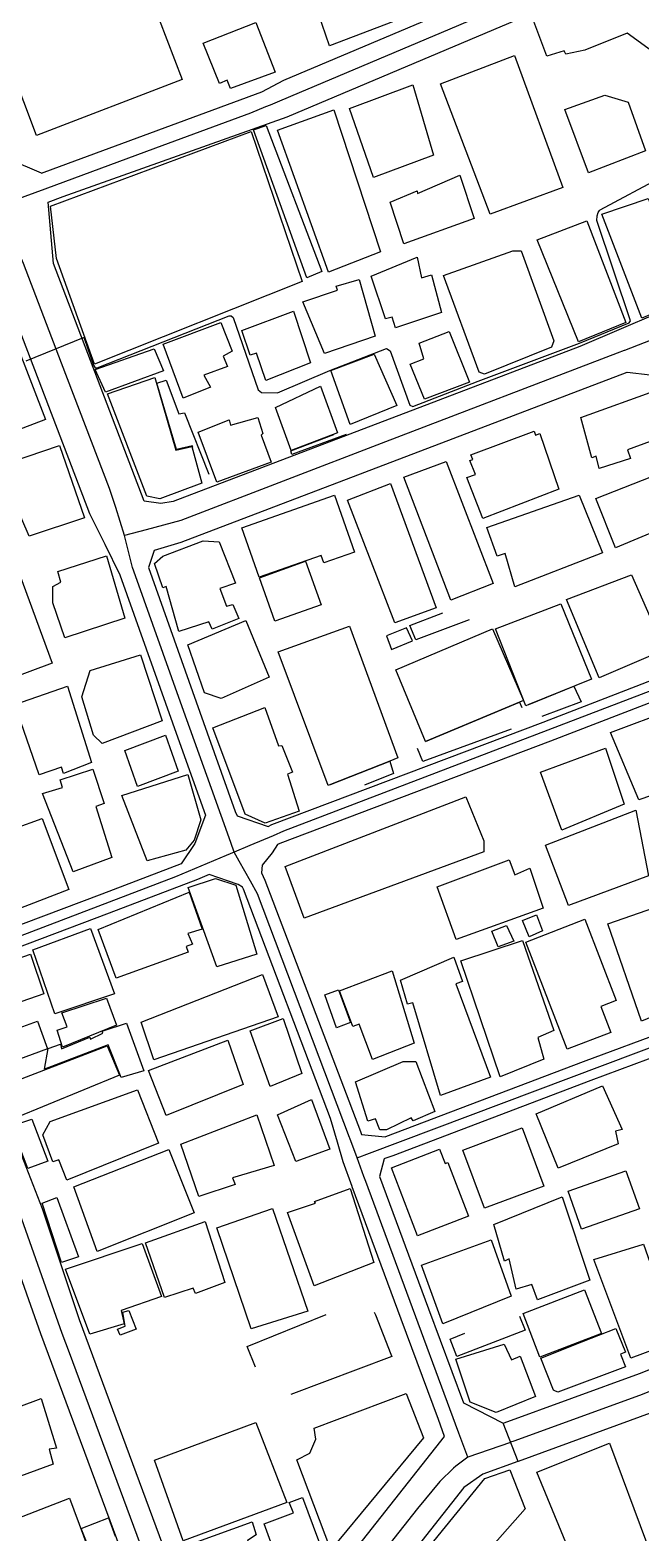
# Model space of a CAD drawing. Header units: millimetres. Extents: x 198785 to 203305, y 542885 to 545889.
# Drawn here: x 202082.1 to 202186.3, y 545394.1 to 545650.5 of the extents above; entities that cross this region are included whole.
import ezdxf

# ---------------------------------------------------------------- set-up
doc = ezdxf.new("R2010")
doc.units = ezdxf.units.MM
doc.linetypes.add('HIDDEN_BULD_25K', pattern=[28.8, 18.4, -10.4])
for name, color, linetype in [('A0013114', 253, 'Continuous'), ('A0013117', 253, 'Continuous'), ('A0023217', 253, 'Continuous'), ('A0053326', 253, 'Continuous'), ('B0014111', 253, 'Continuous'), ('B0014112', 253, 'Continuous'), ('B0014113', 253, 'Continuous'), ('B0014114', 253, 'Continuous'), ('B0014116', 253, 'Continuous'), ('B0014118', 253, 'Continuous'), ('C0076117', 253, 'Continuous'), ('F0017111', 253, 'Continuous')]:
    doc.layers.add(name, color=color, linetype=linetype)

msp = doc.modelspace()

# ---------------------------------------------------------------- linework, layer by layer
at = {"layer": 'A0013114'}
msp.add_lwpolyline([(202084, 545626.02), (202078.58, 545628.38), (202078.33, 545628.98), (202061.53, 545674.13), (202043.05, 545724.43), (202042.61, 545725.47), (202040.32, 545730.97), (202038.67, 545734.94), (202037.1, 545738.71), (202027.05, 545765.63), (202024.26, 545773.51), (202024.26, 545773.56), (202064.97, 545789.05), (202070.74, 545791.24), (202074.1, 545792.52), (202075.18, 545792.93), (202076.95, 545790.21), (202087.07, 545764.88), (202087.97, 545763.07)], dxfattribs=at)
at = {"layer": 'A0013117'}
for points in [[(202084, 545626.02), (202085.99, 545626.77), (202121.62, 545639.91), (202125.37, 545641.93), (202171.3, 545661.36), (202174.6, 545667.02)], [(202229.87, 545622.49), (202229.53, 545619.27), (202228.72, 545618.26), (202210.35, 545610.45), (202196.08, 545604.9), (202194.39, 545604.23), (202188.77, 545602.02), (202182.9, 545599.5), (202175.87, 545596.47), (202151.69, 545587.26), (202106.47, 545570.03), (202104.38, 545569.7), (202101.54, 545570.12), (202086.07, 545610.62), (202085.16, 545621.11), (202087.73, 545622.08), (202125.92, 545635.64), (202182.86, 545659.74), (202184.75, 545659.8)], [(202070.13, 545493.89), (202066.2, 545495.1), (202065.35, 545496.8), (202056.83, 545519.33), (202048.44, 545542.08), (202047.7, 545544.09), (202047.03, 545545.91), (202044.34, 545553.19), (202028.77, 545595.05), (202029.95, 545600.4), (202070.7, 545615.13), (202070.87, 545615.19), (202074.31, 545614.34), (202077, 545607.76), (202092.19, 545567.98), (202094.85, 545562.76), (202097.4, 545557.54), (202107.55, 545528.91), (202111.98, 545516.54), (202110.17, 545511.7), (202107.87, 545508.24), (202094.32, 545503.07), (202070.9, 545494.22), (202070.13, 545493.89)], [(202183.93, 545592.05), (202183.88, 545592.03), (202154.19, 545580.72), (202107.78, 545563.05), (202103.22, 545561.66), (202102.28, 545558.75), (202112.26, 545530.59), (202117.07, 545517.14), (202117.42, 545516.42), (202122.68, 545514.62), (202123.34, 545514.91), (202169.61, 545532.4), (202203.4, 545545.48), (202204.69, 545546.01), (202206.13, 545550.34), (202200.57, 545564.74), (202191.88, 545587.48), (202191.2, 545589.58), (202187.86, 545591.61), (202183.93, 545592.05)], [(202203.43, 545541.74), (202170.86, 545529.13), (202124.66, 545511.67), (202124.31, 545511.51), (202123.35, 545510.12), (202121.68, 545508.01), (202121.57, 545506.68), (202122.15, 545505.46), (202138.43, 545462.59), (202138.62, 545462.04), (202142.67, 545461.66), (202142.78, 545461.69), (202176.5, 545474.52), (202191.24, 545479.99)], [(202112.63, 545506.42), (202110.61, 545505.54), (202095.56, 545499.8), (202072.21, 545490.98)], [(202074.94, 545472.99), (202084.16, 545449.44), (202090.42, 545430.48), (202104.65, 545392.09), (202113.48, 545369.49), (202119.52, 545368.32), (202152.78, 545410.54), (202151.73, 545413.45), (202145.38, 545430.56), (202137.03, 545453.11), (202137, 545453.19), (202135.5, 545457.38), (202134.5, 545460.77), (202133.32, 545464.77), (202118.47, 545503.88), (202118.3, 545504.25), (202117.57, 545504.69), (202112.63, 545506.42)], [(202205.94, 545456.56), (202197.85, 545478.41), (202192.43, 545476.7), (202177.73, 545471.25), (202143.95, 545458.39), (202142.58, 545457.94), (202142.48, 545457.9), (202141.7, 545454.9), (202150.07, 545432.29), (202156.02, 545416.25), (202162.79, 545412.8), (202162.94, 545412.85), (202186.03, 545421.26), (202210.39, 545430.93), (202243.14, 545443.64), (202243.49, 545443.76), (202245.1, 545447.84), (202244.84, 545448.41), (202230.02, 545486.04), (202226.77, 545487.24), (202220.39, 545486.14), (202210.38, 545482.77), (202201.28, 545479.51), (202209.62, 545457.96)], [(202014.79, 545467.94), (202035.53, 545475.89), (202037.8, 545476.78), (202039.58, 545477.47), (202042.59, 545478.64), (202058.1, 545484.67), (202058.52, 545484.85), (202064.78, 545482), (202064.81, 545481.94), (202083.83, 545428.1), (202098.1, 545389.6), (202107.57, 545365.38), (202108.39, 545363.07), (202108.89, 545361.06), (202108.28, 545357.7), (202101.09, 545345.74), (202080.01, 545320.86), (202073.35, 545322.8)], [(202265.26, 545397.19), (202259.98, 545412.01), (202252.89, 545430.78), (202251.6, 545433.61), (202244.01, 545436.47), (202210.39, 545423.4), (202188.52, 545414.72), (202165.34, 545406.28), (202165.28, 545406.26), (202159.34, 545404.08), (202156.1, 545401.84), (202125.54, 545363.04), (202120.65, 545357.25), (202119.75, 545351.87), (202121.22, 545347.72), (202123.34, 545342.14), (202128.64, 545339.93), (202130.41, 545340.75), (202171.21, 545356.64), (202190.78, 545364.23), (202196.13, 545366.44), (202210.41, 545372.37), (202264.28, 545393.37), (202265.26, 545397.19)]]:
    msp.add_lwpolyline(points, dxfattribs=at)
at = {"layer": 'A0023217'}
for points in [[(202076.7, 545620.5), (202081.21, 545622.15), (202084.62, 545623.4), (202103.52, 545630.36), (202119.75, 545636.33), (202122.31, 545637.4), (202123.11, 545637.73), (202124.29, 545638.22), (202126.54, 545639.17), (202153.74, 545650.68), (202164.2, 545655.1), (202173.7, 545659.12), (202180.87, 545662.56), (202180.91, 545662.58), (202184.56, 545665.06), (202187.19, 545666.83), (202188.1, 545667.77), (202194.56, 545674.43), (202200.67, 545681.71), (202200.69, 545681.74), (202202.09, 545683.41)], [(202098.2, 545564.26), (202096.68, 545569.01), (202095.64, 545572.26), (202087.46, 545593.62), (202080.95, 545610.62), (202080.14, 545612.49), (202077.75, 545618.04), (202076.7, 545620.5)], [(202190.22, 545598.39), (202183.48, 545595.82), (202183.41, 545595.8), (202182.22, 545595.34), (202142.74, 545580.2), (202107.78, 545566.79), (202101.86, 545565.23), (202098.2, 545564.26)], [(202116.89, 545510.22), (202116.3, 545511.87), (202113.01, 545521.09), (202108.04, 545535), (202099.77, 545558.13), (202099.54, 545558.75), (202098.2, 545564.26)], [(202209.61, 545545.72), (202207.83, 545545.12), (202204.05, 545543.84), (202203.43, 545543.63), (202125.3, 545513.77), (202123.52, 545513.02), (202119.58, 545511.36), (202116.89, 545510.22)], [(202116.89, 545510.22), (202115.53, 545509.64), (202110.14, 545507.37), (202106.89, 545506), (202070.94, 545492.33), (202068.22, 545491.3), (202064.73, 545489.97)], [(202137.87, 545458.06), (202136.6, 545461.42), (202136.56, 545461.53), (202120.88, 545503.12), (202119.67, 545505.27), (202117.77, 545508.66), (202116.89, 545510.22)], [(202114.95, 545356.06), (202112.69, 545361.87), (202111.29, 545365.47), (202100.91, 545392.09), (202088.78, 545424.83), (202087.57, 545428.1), (202068.51, 545481.96), (202067.34, 545484.44), (202065.64, 545488.04), (202064.73, 545489.97)], [(202137.87, 545458.06), (202139.99, 545458.85), (202191.24, 545478.12), (202196.85, 545480.1), (202198.86, 545480.81)], [(202156.76, 545407), (202155.25, 545411.1), (202145.4, 545437.72), (202139.37, 545454.01), (202139.36, 545454.03), (202139.04, 545454.9), (202137.87, 545458.06)], [(202249.64, 545442.4), (202243.75, 545440.12), (202210.39, 545427.17), (202210.11, 545427.06), (202186.03, 545417.54), (202164.58, 545409.72), (202164.06, 545409.54), (202164.04, 545409.53), (202156.76, 545407)], [(202156.76, 545407), (202154.72, 545405.45), (202154.33, 545405.15), (202152.01, 545402.84), (202148.17, 545398.24), (202137.16, 545384.25), (202120.1, 545362.6), (202117.23, 545358.95), (202114.95, 545356.06)]]:
    msp.add_lwpolyline(points, dxfattribs=at)
at = {"layer": 'A0053326'}
msp.add_lwpolyline([(202188.52, 545414.72), (202165.34, 545406.28), (202162.79, 545412.8), (202162.94, 545412.85), (202186.03, 545421.26), (202210.39, 545430.93)], dxfattribs=at)
at = {"layer": 'B0014111'}
for points in [[(202081.66, 545711.6), (202092.48, 545681.87), (202093.62, 545682.22), (202097.05, 545673.12), (202096.24, 545672.81), (202108.04, 545642.02), (202083.14, 545632.48), (202056.81, 545702.37), (202081.66, 545711.6)], [(202171.16, 545662.26), (202133.16, 545647.75), (202130.66, 545655.02), (202134.37, 545655.92), (202133.46, 545659.24), (202149.86, 545665.42), (202153.35, 545668.78), (202152.52, 545669.42), (202159.17, 545677.74), (202173.38, 545666.14), (202171.16, 545662.26)], [(202194.46, 545651.05), (202191.82, 545647.65), (202188.72, 545646.44), (202183.93, 545649.94), (202176.74, 545647.03), (202173.49, 545646.37), (202173.19, 545646.91), (202170.23, 545646), (202167.68, 545652.82), (202183.99, 545659.58), (202194.46, 545651.05)], [(202123.88, 545643.29), (202116.26, 545640.51), (202115.67, 545641.89), (202114.38, 545641.34), (202111.61, 545648.22), (202120.58, 545651.73), (202123.88, 545643.29)], [(202150.89, 545629.12), (202140.68, 545625.3), (202136.55, 545637.09), (202147.38, 545641.1), (202150.89, 545629.12)], [(202141.86, 545612.65), (202132.99, 545609.14), (202124.26, 545633.39), (202133.92, 545636.84), (202141.86, 545612.65)], [(202128.51, 545607.56), (202093.08, 545593.45), (202086.56, 545611.5), (202085.53, 545620.4), (202119.81, 545633.15), (202128.51, 545607.56)], [(202131.84, 545609.28), (202129.27, 545608.2), (202120.19, 545633.42), (202122.37, 545634.2), (202131.84, 545609.28)], [(202084.72, 545584.02), (202069.16, 545578.11), (202063.98, 545591.32), (202079.64, 545597.17), (202084.72, 545584.02)], [(202157.06, 545590.37), (202149.34, 545587.5), (202146.93, 545593.44), (202149.27, 545594.37), (202148.44, 545597.07), (202153.57, 545599.04), (202157.06, 545590.37)], [(202104.81, 545592.34), (202094.95, 545588.7), (202093.2, 545592.57), (202103.25, 545596.08), (202104.81, 545592.34)], [(202144.65, 545586.43), (202136.7, 545583.17), (202133.4, 545592.39), (202140.8, 545595.16), (202144.65, 545586.43)], [(202103.35, 545591.21), (202106.96, 545578.79), (202109.69, 545579.44), (202111.36, 545573.19), (202104.23, 545570.49), (202102.02, 545570.92), (202095.3, 545588.4), (202103.35, 545591.21)], [(202134.55, 545581.77), (202126.59, 545578.74), (202123.95, 545586.07), (202131.64, 545589.69), (202134.55, 545581.77)], [(202183.99, 545578.86), (202184.54, 545577.38), (202179.18, 545575.65), (202178.64, 545577.79), (202177.89, 545577.47), (202176.02, 545584.39), (202189.3, 545589.13), (202191.74, 545581.71), (202183.99, 545578.86)], [(202120.93, 545584.38), (202121.79, 545581.66), (202121.5, 545581.38), (202123.18, 545576.77), (202113.94, 545573.32), (202110.75, 545581.87), (202116.06, 545583.97), (202116.27, 545583.06), (202120.93, 545584.38)], [(202091.38, 545567.27), (202081.89, 545564.1), (202077.24, 545574.9), (202079.18, 545575.43), (202078.92, 545576.8), (202087.09, 545579.61), (202091.38, 545567.27)], [(202137.41, 545561.42), (202132.19, 545559.58), (202131.75, 545560.83), (202121.17, 545557.11), (202118.21, 545565.52), (202134, 545571.09), (202137.41, 545561.42)], [(202117.11, 545556.09), (202114.47, 545555.22), (202115.58, 545552.17), (202116.65, 545552.48), (202117.68, 545550.09), (202113.14, 545548.26), (202112.58, 545549.5), (202107.47, 545547.85), (202105.28, 545555.52), (202104.7, 545555.28), (202103.29, 545559.48), (202104.7, 545560.69), (202111.63, 545563.3), (202114.34, 545563.18), (202117.11, 545556.09)], [(202098.22, 545550.15), (202087.98, 545546.8), (202085.96, 545552.74), (202085.98, 545555.55), (202087.34, 545556.27), (202086.81, 545558.07), (202095.11, 545560.78), (202098.22, 545550.15)], [(202190.32, 545544.71), (202179.17, 545539.95), (202173.61, 545553.32), (202184.67, 545557.51), (202190.32, 545544.71)], [(202167.17, 545535.42), (202166.63, 545535.2), (202161.48, 545548.32), (202172.62, 545552.6), (202177.85, 545539.72), (202167.17, 545535.42)], [(202122.87, 545540.08), (202114.7, 545536.42), (202111.84, 545537.37), (202109, 545545.61), (202118.91, 545549.74), (202122.87, 545540.08)], [(202143.43, 545525.73), (202133.34, 545521.75), (202132.93, 545521.59), (202124.38, 545544.37), (202136.59, 545548.76), (202144.81, 545526.28), (202143.43, 545525.73)], [(202166.23, 545536.11), (202149.56, 545529.12), (202144.48, 545541.34), (202160.99, 545548.33), (202166.23, 545536.11)], [(202104.61, 545532.61), (202094.36, 545528.77), (202092.92, 545530.16), (202090.91, 545536.72), (202092.33, 545541.23), (202100.91, 545543.9), (202104.61, 545532.61)], [(202122.14, 545534.92), (202124.43, 545528.33), (202125.01, 545528.4), (202126.83, 545523.86), (202126, 545523.54), (202127.97, 545517.2), (202122.19, 545515.15), (202118.77, 545516.67), (202113.23, 545531.44), (202122.14, 545534.92)], [(202191.73, 545534.6), (202192.45, 545533.03), (202194.18, 545533.42), (202198.39, 545523.43), (202185.94, 545519.17), (202181.09, 545530.65), (202191.73, 545534.6)], [(202107.32, 545524.04), (202100.4, 545521.43), (202098.23, 545527.58), (202105.2, 545530.17), (202107.32, 545524.04)], [(202183.46, 545518.38), (202172.81, 545513.94), (202169.18, 545523.84), (202180.23, 545527.95), (202183.46, 545518.38)], [(202096.04, 545509.29), (202089.44, 545506.87), (202084.19, 545520.23), (202087.58, 545521.26), (202087.19, 545522.56), (202092.76, 545524.36), (202094.7, 545518.53), (202093.29, 545518.03), (202096.04, 545509.29)], [(202108.65, 545510.58), (202102.07, 545508.75), (202097.71, 545519.86), (202108.96, 545523.49), (202111.19, 545515.71), (202110.07, 545512.24), (202108.65, 545510.58)], [(202159.47, 545510.27), (202128.86, 545498.97), (202125.62, 545507.79), (202156.4, 545519.67), (202159.49, 545512.16), (202159.47, 545510.27)], [(202084.13, 545515.98), (202088.69, 545503.82), (202070.06, 545496.66), (202068.15, 545496.92), (202067.23, 545497.63), (202061.83, 545510.69), (202068.75, 545513.27), (202069.89, 545510.82), (202084.13, 545515.98)], [(202120.78, 545492.84), (202113.94, 545490.66), (202109.03, 545504.17), (202113.71, 545505.71), (202117.18, 545504.6), (202120.78, 545492.84)], [(202109.07, 545493.16), (202096.78, 545488.7), (202093.69, 545497), (202109.2, 545503.39), (202111.43, 545497.1), (202109, 545496.35), (202109.76, 545494.53), (202108.71, 545494.15), (202109.07, 545493.16)], [(202096.5, 545486.02), (202086.3, 545482.63), (202082.52, 545493.58), (202092.39, 545497.17), (202096.5, 545486.02)], [(202084.4, 545486.02), (202074.05, 545482.44), (202071.83, 545489.21), (202082.15, 545492.82), (202084.4, 545486.02)], [(202143.83, 545489.97), (202147.6, 545477.61), (202140.5, 545474.84), (202138.2, 545480.86), (202137.13, 545480.47), (202134.89, 545486.58), (202143.83, 545489.97)], [(202124.39, 545482.15), (202103.17, 545474.81), (202101.04, 545481.22), (202121.71, 545489.34), (202124.39, 545482.15)], [(202096.79, 545480.72), (202087.59, 545476.95), (202086.69, 545479.83), (202088.42, 545480.44), (202087.5, 545482.81), (202095.13, 545485.3), (202096.79, 545480.72)], [(202128.41, 545472.46), (202123.05, 545470.23), (202119.62, 545479.74), (202125.24, 545481.85), (202128.41, 545472.46)], [(202085.06, 545476.65), (202075, 545472.98), (202073.27, 545477.72), (202083.33, 545481.39), (202085.06, 545476.65)], [(202098.54, 545481.05), (202101.5, 545472.9), (202097.64, 545471.78), (202095.42, 545477.36), (202084.55, 545473.21), (202085.14, 545476.74), (202087.25, 545477.47), (202087.45, 545476.64), (202092.29, 545478.65), (202092.37, 545478.32), (202094.51, 545479.36), (202094.36, 545479.67), (202098.54, 545481.05)], [(202097.33, 545472.17), (202079.09, 545464.69), (202077.04, 545470.16), (202095.21, 545477.17), (202097.33, 545472.17)], [(202151.13, 545465.99), (202147.41, 545464.4), (202147.09, 545464.9), (202142.87, 545462.82), (202141.73, 545462.84), (202141.01, 545464.74), (202139.7, 545464.34), (202137.57, 545471.02), (202145.75, 545474.52), (202147.88, 545474.49), (202151.13, 545465.99)], [(202103.97, 545460.58), (202088.33, 545454.26), (202086.98, 545457.74), (202085.94, 545457.41), (202084.23, 545461.99), (202085.49, 545464.29), (202100.38, 545469.66), (202103.97, 545460.58)], [(202133.21, 545459.55), (202127.39, 545457.42), (202124.26, 545465.43), (202130.11, 545468), (202133.21, 545459.55)], [(202085.13, 545457.49), (202081.67, 545456.26), (202078.88, 545463.54), (202082.4, 545464.66), (202085.13, 545457.49)], [(202110.04, 545448.67), (202093.54, 545442.12), (202089.55, 545453.14), (202105.74, 545459.47), (202110.04, 545448.67)], [(202151.94, 545459.55), (202152.88, 545457.1), (202153.37, 545457.29), (202156.89, 545448.14), (202148.19, 545444.79), (202143.73, 545456.39), (202151.94, 545459.55)], [(202090.32, 545441.2), (202087.46, 545440.23), (202084.13, 545450.35), (202086.61, 545451.28), (202090.32, 545441.2)], [(202115.28, 545436.79), (202110.28, 545434.93), (202109.91, 545435.82), (202105.03, 545434.24), (202101.76, 545443.58), (202111.94, 545447.21), (202115.28, 545436.79)], [(202098.14, 545429.73), (202092.28, 545427.97), (202088.09, 545439.07), (202101.22, 545443.43), (202104.49, 545434.42), (202097.64, 545432.03), (202098.14, 545429.73)], [(202164.14, 545434.45), (202152.5, 545429.78), (202148.87, 545439.76), (202160.75, 545444.1), (202164.14, 545434.45)], [(202192.51, 545426.83), (202184.59, 545423.91), (202178.26, 545440.74), (202186.75, 545443.33), (202192.51, 545426.83)], [(202183.66, 545422.39), (202172.1, 545418.11), (202171.48, 545418.39), (202171.36, 545418.44), (202169.19, 545423.9), (202176.22, 545426.66), (202182.03, 545428.94), (202183.66, 545424.9), (202182.81, 545424.56), (202183.66, 545422.39)], [(202162.94, 545426.26), (202164.19, 545423.63), (202165.7, 545424.22), (202168.28, 545417.38), (202161.6, 545414.63), (202157.18, 545416.37), (202154.7, 545423.74), (202162.94, 545426.26)], [(202149.17, 545410.29), (202133.41, 545391.2), (202127.57, 545406.58), (202129.79, 545407.69), (202130.85, 545410.05), (202130.54, 545411.98), (202146.21, 545417.85), (202149.17, 545410.29)], [(202085.99, 545405.83), (202075.27, 545401.9), (202071.58, 545412.41), (202083.97, 545417.01), (202086.58, 545408.55), (202085.33, 545408.39), (202085.99, 545405.83)], [(202125.87, 545399.29), (202108.18, 545392.76), (202103.32, 545406.47), (202120.57, 545412.91), (202125.87, 545399.29)], [(202187.24, 545392.47), (202175.35, 545387.88), (202168.53, 545404.47), (202180.91, 545409.38), (202187.24, 545392.47)], [(202158.17, 545385.66), (202156.82, 545383.54), (202155.43, 545383.65), (202148.21, 545389.33), (202159.65, 545403.37), (202163.94, 545404.86), (202166.55, 545398.18), (202156.63, 545386.99), (202158.17, 545385.66)], [(202097.8, 545375.83), (202087.15, 545371.69), (202078.13, 545395.85), (202088.82, 545400), (202097.8, 545375.83)], [(202133.25, 545387.45), (202125.85, 545384.99), (202122.01, 545395.62), (202127.04, 545397.52), (202126.29, 545399.29), (202128.56, 545400.1), (202133.25, 545387.45)], [(202119.67, 545385.74), (202109.95, 545382.23), (202106.78, 545391.18), (202119.94, 545395.99), (202120.62, 545393.75), (202119.17, 545392.79), (202119.67, 545385.74)]]:
    msp.add_lwpolyline(points, dxfattribs=at)
at = {"layer": 'B0014112'}
for points in [[(202187.1, 545629.83), (202177.33, 545626.08), (202173.3, 545636.91), (202180.11, 545639.34), (202184.12, 545638.17), (202187.1, 545629.83)], [(202155.4, 545625.73), (202157.86, 545618.32), (202145.84, 545614), (202143.51, 545621.09), (202148.09, 545623.01), (202148.18, 545622.55), (202155.4, 545625.73)], [(202148.14, 545611.69), (202148.88, 545608.2), (202150.54, 545608.72), (202152.28, 545602.3), (202144.44, 545599.67), (202143.85, 545601.47), (202142.72, 545601.17), (202140.27, 545608.49), (202148.14, 545611.69)], [(202140.97, 545598.23), (202132.32, 545595.27), (202128.58, 545604.08), (202134.53, 545606.08), (202134.27, 545606.78), (202138.24, 545607.9), (202140.97, 545598.23)], [(202127, 545602.51), (202129.91, 545593.68), (202122.3, 545590.67), (202120.73, 545595.36), (202119.65, 545595), (202118.21, 545599.2), (202127, 545602.51)], [(202112.83, 545589.52), (202108.19, 545587.68), (202104.76, 545596.85), (202114.64, 545600.55), (202116.56, 545595.67), (202115.04, 545594.85), (202115.73, 545593.08), (202111.72, 545591.61), (202112.83, 545589.52)], [(202195.6, 545576.07), (202198.54, 545569.05), (202181.95, 545562.15), (202178.62, 545570.57), (202191.33, 545575.56), (202191.57, 545574.98), (202195.6, 545576.07)], [(202179.72, 545561.28), (202164.78, 545555.5), (202163.14, 545561.18), (202161.74, 545560.71), (202160, 545565.58), (202175.75, 545571.1), (202179.72, 545561.28)], [(202131.72, 545552.4), (202123.82, 545549.61), (202121.21, 545557.01), (202129.09, 545559.84), (202131.72, 545552.4)], [(202085.82, 545542.44), (202078.2, 545539.59), (202072.55, 545554.76), (202080.27, 545557.62), (202085.82, 545542.44)], [(202092.53, 545525.49), (202087.8, 545523.61), (202087.42, 545524.7), (202083.65, 545523.42), (202079.49, 545535.42), (202088.44, 545538.51), (202092.53, 545525.49)], [(202154.72, 545487.77), (202160.65, 545471.84), (202152.07, 545468.68), (202147.37, 545484.51), (202146.46, 545484.27), (202145.29, 545488.39), (202154.37, 545492.29), (202155.87, 545488.16), (202154.72, 545487.77)], [(202118.4, 545470.56), (202105.27, 545465.31), (202102.27, 545472.99), (202115.82, 545478.13), (202118.4, 545470.56)], [(202182.4, 545460.46), (202172.16, 545456.33), (202168.44, 545465.58), (202179.75, 545470.34), (202183.09, 545462.91), (202181.94, 545462.6), (202182.4, 545460.46)], [(202117.07, 545453.52), (202110.87, 545451.48), (202107.79, 545460.41), (202120.78, 545465.38), (202123.71, 545456.77), (202116.62, 545454.66), (202117.07, 545453.52)], [(202169.74, 545453.24), (202159.63, 545449.46), (202155.91, 545459.4), (202166.02, 545463.18), (202169.74, 545453.24)], [(202186.02, 545449.39), (202176.17, 545445.91), (202173.88, 545452.4), (202183.73, 545455.88), (202186.02, 545449.39)], [(202172.83, 545451.4), (202177.56, 545437.22), (202168.64, 545433.82), (202167.7, 545436.46), (202164.98, 545435.67), (202163.82, 545440.86), (202162.99, 545440.46), (202161.19, 545446.72), (202172.83, 545451.4)], [(202179.54, 545428.09), (202169.03, 545424.06), (202166.18, 545431.5), (202176.69, 545435.53), (202179.54, 545428.09)]]:
    msp.add_lwpolyline(points, dxfattribs=at)
at = {"layer": 'B0014113'}
for points in [[(202172.97, 545623.62), (202160.58, 545619.07), (202152.12, 545641.26), (202164.74, 545646.12), (202172.97, 545623.62)], [(202194.68, 545604.71), (202186.42, 545601.32), (202179.6, 545619.05), (202187.53, 545621.74), (202194.68, 545604.71)], [(202183.73, 545600.55), (202175.65, 545597.26), (202168.6, 545614.66), (202177.06, 545617.93), (202183.73, 545600.55)], [(202171.02, 545596.37), (202159.6, 545591.77), (202158.71, 545592.09), (202152.6, 545608.58), (202164.43, 545612.78), (202165.85, 545612.78), (202171.44, 545597.46), (202171.02, 545596.37)], [(202168.06, 545582.06), (202168.29, 545581.34), (202169.05, 545581.64), (202172.29, 545572.13), (202159.32, 545567.12), (202156.6, 545574.14), (202158.06, 545574.66), (202157.1, 545577.04), (202157.59, 545577.21), (202157.25, 545578), (202168.06, 545582.06)], [(202161.07, 545556.02), (202153.84, 545553.22), (202145.82, 545574.17), (202153.04, 545576.85), (202161.07, 545556.02)], [(202151.36, 545551.92), (202144.31, 545549.35), (202136.25, 545570.29), (202143.54, 545573.09), (202151.36, 545551.92)], [(202187.56, 545506.18), (202173.94, 545501.12), (202169.99, 545511.43), (202185.42, 545517.37), (202187.56, 545506.18)], [(202163.82, 545508.9), (202164.77, 545506.37), (202167.36, 545507.47), (202169.62, 545500.65), (202154.77, 545495.31), (202151.54, 545504.29), (202163.82, 545508.9)], [(202196.05, 545485.38), (202186.39, 545481.41), (202180.63, 545497.99), (202189.95, 545501.22), (202196.05, 545485.38)], [(202181.17, 545479.47), (202173.7, 545476.59), (202166.65, 545494.88), (202176.72, 545498.76), (202182.06, 545484.89), (202179.47, 545483.89), (202181.17, 545479.47)], [(202169.72, 545474.92), (202162.29, 545471.9), (202155.59, 545491.69), (202166.06, 545495.16), (202171.43, 545479.82), (202168.7, 545478.62), (202169.72, 545474.92)], [(202140.72, 545440.23), (202130.56, 545436.26), (202125.99, 545448.77), (202130.79, 545450.31), (202130.61, 545450.6), (202136.7, 545452.82), (202140.72, 545440.23)], [(202129.47, 545431.94), (202119.82, 545428.91), (202113.92, 545446.14), (202123.45, 545449.44), (202129.47, 545431.94)]]:
    msp.add_lwpolyline(points, dxfattribs=at)
at = {"layer": 'B0014114', "linetype": 'HIDDEN_BULD_25K', "flags": 128}
for points in [[(202105.31, 545590.75), (202107.46, 545584.99), (202108.41, 545585.18), (202113.18, 545573.07), (202111.82, 545572.58), (202111.52, 545573.6), (202111.3, 545573.54), (202109.77, 545579.53), (202107.03, 545578.93), (202103.71, 545590.22), (202105.31, 545590.75)], [(202143.82, 545424.16), (202122.91, 545416.33), (202119.1, 545425.91), (202139.8, 545434.22), (202140.98, 545431.26), (202143.64, 545424.6), (202143.82, 545424.16)]]:
    msp.add_lwpolyline(points, dxfattribs=at)
at = {"layer": 'B0014116', "linetype": 'HIDDEN_BULD_25K', "flags": 128}
for points in [[(202136.01, 545581.44), (202126.71, 545578.06), (202126.56, 545578.7), (202134.61, 545581.75), (202134.42, 545582.28), (202135.61, 545582.7), (202136.01, 545581.44)], [(202167.17, 545535.42), (202174.87, 545538.52), (202176.09, 545535.84), (202168.2, 545532.89), (202167.17, 545535.42)], [(202164.16, 545531.21), (202149.11, 545525.71), (202146.38, 545532.28), (202148.04, 545532.76), (202149.56, 545529.11), (202165.57, 545535.83), (202166.93, 545532.85), (202163.95, 545531.67), (202164.16, 545531.21)], [(202133.34, 545521.75), (202143.43, 545525.73), (202144.09, 545523.64), (202134.12, 545519.68), (202133.34, 545521.75)], [(202136.73, 545481.13), (202134.38, 545480.27), (202132.34, 545485.9), (202134.7, 545486.74), (202136.73, 545481.13)], [(202100.16, 545428.85), (202097.42, 545427.81), (202096.98, 545428.85), (202098.3, 545429.35), (202097.88, 545431.74), (202098.9, 545432.05), (202100.16, 545428.85)], [(202166.53, 545428.68), (202154.9, 545424.16), (202153.74, 545427.15), (202165.37, 545431.67), (202166.53, 545428.68)], [(202097.23, 545391.76), (202092.73, 545389.98), (202090.79, 545394.86), (202095.45, 545396.65), (202097.23, 545391.76)]]:
    msp.add_lwpolyline(points, dxfattribs=at)
at = {"layer": 'B0014118', "linetype": 'HIDDEN_BULD_25K', "flags": 128}
for points in [[(202156.99, 545549.86), (202147.88, 545546.45), (202146.86, 545548.88), (202155.93, 545552.35), (202156.99, 545549.86)], [(202164.6, 545495.01), (202161.95, 545494.09), (202160.86, 545496.74), (202163.34, 545497.68), (202164.6, 545495.01)], [(202169.51, 545496.79), (202167.25, 545495.75), (202166.1, 545498.57), (202168.47, 545499.54), (202169.51, 545496.79)]]:
    msp.add_lwpolyline(points, dxfattribs=at)
at = {"layer": 'C0076117'}
msp.add_lwpolyline([(202146.32, 545548.46), (202142.87, 545547.11), (202143.74, 545544.81), (202147.33, 545546.28), (202146.32, 545548.46)], dxfattribs=at)
at = {"layer": 'F0017111', "elevation": 20}
msp.add_lwpolyline([(202081.39, 545594.05), (202091.17, 545598.01), (202091.29, 545597.88), (202092.9, 545593.27), (202093.15, 545592.86), (202093.52, 545592.81), (202116.04, 545601.69), (202116.37, 545601.69), (202116.7, 545601.4), (202121, 545589.1), (202121.58, 545588.64), (202124.26, 545588.6), (202133.24, 545592.41), (202142.87, 545596.11), (202143.48, 545595.72), (202146.85, 545586.46), (202147.35, 545586.25), (202158.53, 545590.54), (202175.79, 545597.04), (202184.29, 545600.54), (202184.54, 545600.83), (202178.77, 545618), (202178.82, 545618.76), (202179.02, 545619.35), (202179.2, 545619.66), (202179.34, 545619.81), (202189.99, 545625.47)], dxfattribs=at)

doc.saveas('drawing.dxf')
